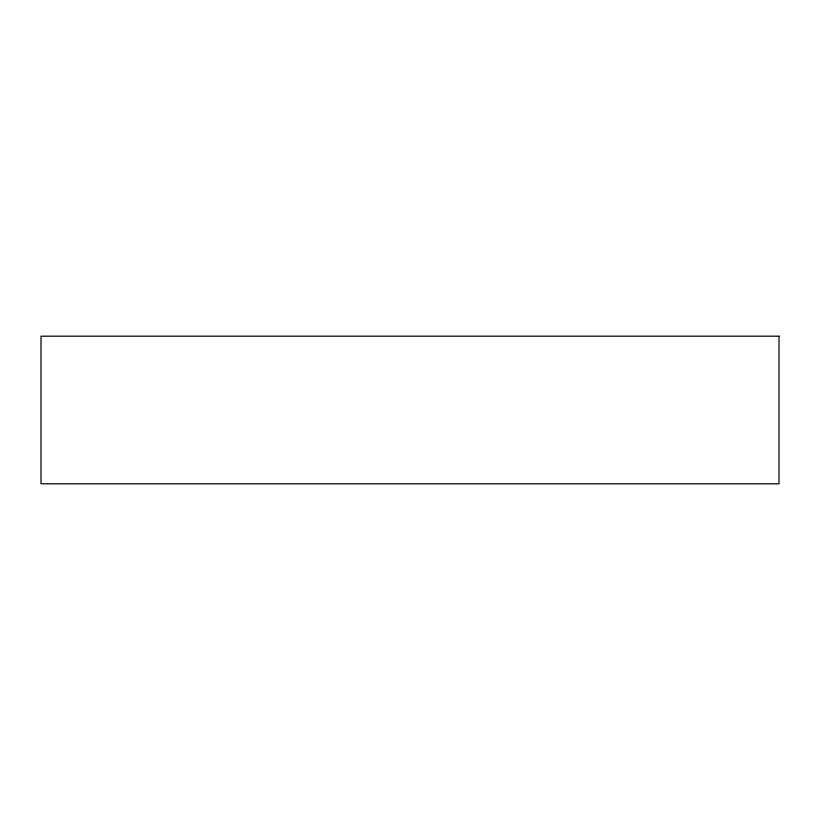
<?xml version="1.0" encoding="UTF-8"?>
<svg xmlns="http://www.w3.org/2000/svg" width="820" height="820" viewBox="0 0 820 820"><rect width="100%" height="100%" fill="white"/><g stroke="black" fill="none" stroke-linecap="round" stroke-linejoin="round"><path stroke-width="1.23" d="M779 336.2L41 336.2L41 483.8L779 483.8L779 336.2"/></g></svg>
